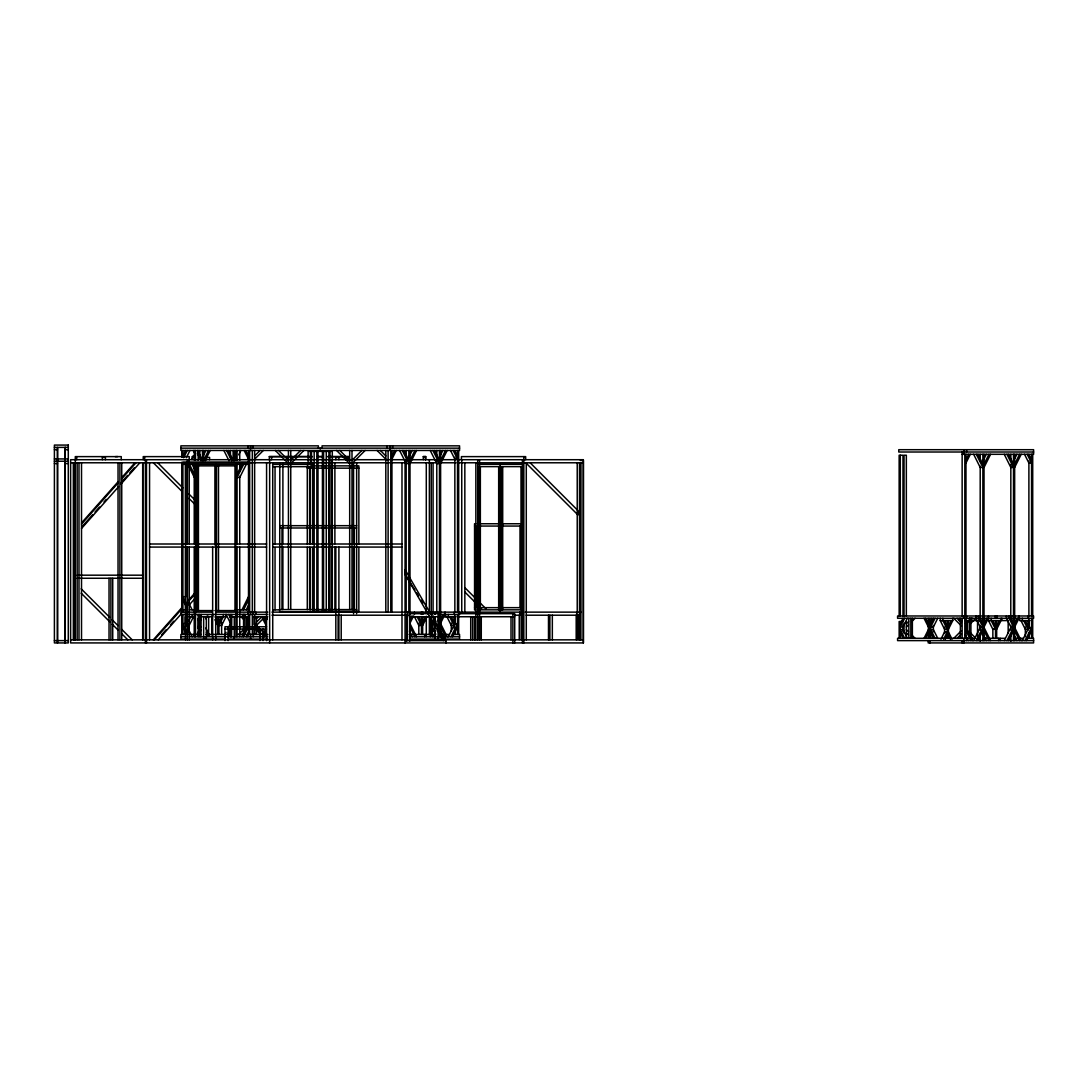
<?xml version="1.0" encoding="UTF-8"?>
<svg xmlns="http://www.w3.org/2000/svg" width="1088" height="1088" viewBox="0 0 1088 1088"><rect width="100%" height="100%" fill="white"/><g stroke="black" fill="none" stroke-linecap="round" stroke-linejoin="round"><path stroke-width="1.5" d="M443.401 640.614L405.062 574.219L405.13 569.718L446.066 640.614L445.998 642.926M182.92 455.913L185.64 450.459M183.654 457.722L187.272 450.459M186.32 457.722L189.951 450.459M203.089 456.103L205.918 450.459M203.646 460.319L208.583 450.459M205.102 460.673L210.215 450.459M233.716 456.103L236.531 450.459M234.274 460.319L236.382 456.103M238.639 454.838L240.829 450.459M237.075 474.178L242.012 464.318M243.644 464.318L237.075 477.455L239.741 477.455L246.31 464.318M188.659 621.098L190.835 616.746M189.149 625.464L193.501 616.746M193.99 635.31L195.446 632.386M197.635 628.021L199.825 623.642M197.39 633.842L201.035 626.552M205.822 618.8L207.278 615.89M198.274 635.351L201.09 629.721M218.96 622.186L221.68 616.746M225.978 614.434L225.978 616.746L221.626 625.464L218.96 625.464L223.312 616.746L223.312 614.434M224.618 635.31L226.073 632.386M228.983 626.552L230.452 623.642M228.004 633.842L230.928 628.021M228.888 635.351L230.996 631.135M241.944 609.824L248.499 596.7M243.576 609.824L248.499 599.964M246.242 609.824L248.35 605.594M241.944 636.766L248.499 623.642M243.576 636.766L247.806 628.32M246.242 636.766L248.35 632.536M263.174 633.855L266.07 628.062M264.03 635.406L266.07 631.326M391.938 455.913L394.658 450.459M391.938 459.177L396.29 450.459M409.442 456.103L412.257 450.459M409.999 460.319L414.922 450.459M409.999 463.597L416.554 450.459M440.055 456.103L442.87 450.459M440.613 460.319L445.536 450.459M440.613 463.597L447.182 450.459M409.999 619.888L412.039 615.794M409.999 623.152L413.617 615.89M421.328 619.466L422.688 616.746L422.634 634.454M422.634 622.186L425.354 616.746M422.634 625.464L426.986 616.746M430.222 636.766L436.057 625.097M440.613 619.888L443.333 614.434M432.888 636.766L435.812 630.931M438.002 626.552L439.457 623.642M440.613 623.152L444.965 614.434M434.52 636.766L435.934 633.95M438.042 629.721L439.457 626.906M448.283 636.766L454.852 623.642L457.518 623.642L450.949 636.766M452.581 636.766L457.518 626.906M965.967 459.762L968.701 454.308M965.967 463.026L970.333 454.308M900.306 623.737L903.026 618.283M982.777 461.353L986.299 454.308M904.658 618.283L900.306 627.001L902.972 627.001L907.324 618.283M984.028 464.168L988.965 454.308M984.028 467.446L990.597 454.308M930.702 623.737L933.422 618.283M924.038 638.302L928.39 629.598M1014.805 458.538L1016.913 454.308M935.054 618.283L930.702 627.001L933.368 627.001L937.72 618.283M925.67 638.302L928.39 632.862M1014.655 464.168L1019.578 454.308M1014.655 467.446L1021.21 454.308M940.957 639.159L944.588 631.91L947.254 631.91L943.622 639.159M948.41 626.049L951.13 620.595M948.41 629.313L952.762 620.595L952.762 618.283M945.214 639.254L947.254 635.174M965.559 623.315L966.919 620.595M965.641 626.402L968.551 620.595M973.651 640.614L980.206 627.49L982.872 627.49L976.317 640.614M984.028 623.737L986.748 618.283M984.028 627.001L988.394 618.283M977.949 640.614L982.872 630.754M996.676 626.049L999.396 620.595M996.676 629.313L1001.028 620.595L1001.028 618.283M1004.265 640.614L1010.834 627.49L1013.499 627.49L1006.93 640.614M1014.655 623.737L1017.375 618.283M1014.655 627.001L1019.007 618.283M1008.562 640.614L1013.499 630.754M1022.326 640.614L1028.894 627.49L1031.56 627.49L1024.991 640.614M1026.623 640.614L1031.56 630.754M81.573 522.879L118.252 481.562M121.584 477.809L134.926 462.781M81.518 524.13L118.198 482.814M121.53 479.06L135.986 462.781M82.702 525.953L92.793 514.583M95.037 512.054L99.525 507.008M104.013 501.949L106.257 499.419M120.836 483.004L127.568 475.415M129.812 472.886L134.3 467.84M81.518 528.482L118.538 486.785M120.782 484.269L139.849 462.781M153.286 639.839L182.39 607.063M189.108 599.502L194.711 593.191L195.772 593.191L189.054 600.753M154.346 639.839L182.335 608.328M161.568 634.875L165.988 629.898M170.408 624.92L173.726 621.18M158.222 639.839L181.41 613.714M189.135 605.01L195.772 597.543M115.301 456.647L117.694 456.566M192.358 456.566C191.039 466.439 193.759 447.794 194.616 459.707M254.633 455.913L260.086 450.459M254.633 459.177L263.35 450.459M269.348 459.653L269.348 456.566L281.833 456.566M271.606 456.62L271.606 459.707M290.754 460.319L300.614 450.459M290.754 463.597L303.878 450.459M344.57 456.62L327.597 456.62L348.622 456.579L346.27 456.634L346.27 459.721M351.995 460.319L361.855 450.459M351.995 463.597L365.119 450.459M238.639 634.454L244.079 629.014M256.319 618.8L258.495 616.624M241.903 634.454L244.079 632.278M256.414 622.186L261.854 616.746M423.314 459.653L423.314 456.566L425.626 456.566L425.571 459.707L425.626 456.566M256.414 625.464L265.118 616.746M906.358 623.737L908.534 621.561M906.358 627.001L908.534 624.825M911.798 621.561L915.062 618.283M970.401 620.473L972.577 618.283M953.809 638.302L961.425 630.686M970.401 623.737L974.753 619.371M957.073 638.302L961.425 633.95M54.4 447.386L68.258 447.386M180.88 448.161L459.558 448.161M54.4 449.698L57.474 449.698M65.171 449.698L68.258 449.698M1033.6 452.01L898.77 452.01L898.77 449.698L1033.6 449.698L1033.6 454.308L962.146 454.308M285.233 456.579L312.378 456.566M192.304 456.62L194.616 456.62M269.294 456.62L312.338 456.62M423.259 456.62L425.571 456.62M54.4 458.932L68.258 458.932M406.069 459.707L70.625 459.707L70.625 642.926L583.386 642.926L583.386 460.469L580.312 460.469M410.87 459.707L436.438 459.707M441.034 459.707L456.049 459.707M457.871 459.707L583.358 459.707L583.358 642.926M54.4 461.244L68.258 461.244M248.499 462.019L182.92 462.019L182.92 612.136M70.625 462.781L406.069 462.781M409.183 462.781L436.438 462.781M439.375 462.781L456.049 462.781M457.871 462.781L583.358 462.781M54.4 463.556L57.474 463.556M65.171 463.556L68.258 463.556M182.92 464.318L248.499 464.318M272.734 464.358L312.759 464.358L312.759 544.163M477.714 464.318L522.43 464.318M195.663 465.868L236.096 465.868M312.283 465.868L358.863 465.868L358.863 543.973M272.734 466.67L312.759 466.67M477.714 466.63L522.43 466.63M307.292 468.166L358.863 468.166M475.769 523.75L474.558 523.75L474.558 609.974L475.769 609.974M479.128 523.75L521.424 523.75L521.424 609.974M279.67 525.681L356.66 525.681M474.558 526.062L475.959 526.062L475.959 607.662L474.558 607.662M479.128 526.062L521.424 526.062M279.67 527.993L356.66 527.993M149.559 544L266.574 544M272.734 544L401.989 544M149.559 547.074L266.574 547.074M272.734 547.074L401.989 547.074M77.166 575.185L142.922 575.185M77.166 578.258L142.922 578.258M185.586 596.7L182.92 596.7L186.565 603.99M479.128 607.662L521.424 607.662M279.67 609.593L356.66 609.593M182.92 609.824L186.184 609.824M189.448 609.824L195.391 609.824M237.075 609.824L248.499 609.824M272.734 609.851L279.398 609.851M477.714 609.824L522.43 609.824M195.663 610.586L212.704 610.586M214.948 610.586L236.096 610.586M312.283 611.361L358.863 611.361L358.863 547.346M356.66 611.905L279.67 611.905L279.806 462.781M212.378 612.136L180.88 612.136L180.88 614.434L185.912 614.434M215.71 612.136L235.919 612.136M237.075 612.136L267.838 612.136M271.959 612.136L476.789 612.136M477.714 612.136L522.43 612.136M525.246 612.136L580.924 612.136M409.278 613.673L438.056 613.673L438.056 639.839M459.041 613.673L514.719 613.673L514.719 642.926M189.054 614.434L194.806 614.434L194.806 616.746L189.054 616.746M195.5 614.434L267.757 614.434M271.959 615.21L409.686 615.21M514.665 615.21L522.961 615.21M526.17 615.21L579.945 615.21M1013.499 615.985L897.586 615.985L897.586 618.283L1033.6 618.283L1033.6 615.985L1014.546 615.985M199.634 616.746L212.527 616.746L212.527 614.434M225.978 616.746L215.084 616.746L217.804 622.186M249.247 616.746L244.623 616.746L244.623 614.434M253.871 616.746L267.73 616.746M409.278 616.746L438.056 616.746M443.904 616.746L456.008 616.746M459.041 616.746L514.719 616.746M933.368 620.595L928.2 620.595L928.2 618.283M940.236 618.283L940.236 620.595L952.762 620.595M962.146 620.595L959.167 620.595L959.167 618.283M965.233 620.595L969.857 620.595L969.857 618.283M988.462 615.985L988.502 620.595L1001.028 620.595M1008.44 620.595L1001.953 620.595L1001.953 618.283M1010.834 620.595L1014.846 620.595L1014.846 618.283M1030.05 620.595L1019.674 620.595L1019.674 618.283M902.972 621.52L899.15 621.52L899.15 638.302M185.586 623.642L182.92 623.642L186.565 630.931M266.574 626.756L224.998 626.756L224.998 640.614M224.998 629.068L266.574 629.068M189.271 634.454L201.035 634.454M206.067 634.454L231.268 634.454M237.973 634.454L267.866 634.454M409.183 634.454L432.684 634.454M446.121 634.454L449.48 634.454M452.839 634.454L459.558 634.454L459.558 639.078L410.176 639.078M180.88 636.766L185.98 636.766M189.38 636.766L267.757 636.766M409.496 636.766L459.558 636.766M968.429 638.302L897.586 638.302L897.586 640.614L1033.6 640.614M971.462 638.302L975.841 638.302L970.401 632.862M983.538 638.302L1005.054 638.302M1015.131 638.302L1023.522 638.302M1026.882 638.302L1033.6 638.302L1033.6 642.926L928.2 642.926L928.2 640.614M185.98 639.078L180.88 639.078L180.88 634.454L186.483 634.454L186.483 631.23M189.38 639.078L225.175 639.078M228.453 639.078L267.621 639.078M70.625 639.839L405.062 639.839M409.183 639.839L583.358 639.839M54.4 640.614L68.258 640.614M405.062 640.614L446.066 640.614L433.582 620.405M957.073 618.283L961.425 622.649M953.809 618.283L961.425 625.913M970.401 636.126L972.577 638.302M906.358 629.598L908.534 631.774M911.798 635.038L915.062 638.302M906.358 632.862L908.534 635.038M530.155 462.781L578 510.626L578 514.991L525.79 462.781M380.365 450.459L385.805 455.913M377.087 450.459L385.805 459.177M339.823 450.459L349.683 460.319M336.559 450.459L349.683 463.597M464.834 587.642L474.327 597.135M479.074 601.882L486.186 608.994M464.834 591.994L474.409 601.569M479.182 606.356L481.576 608.736M278.582 450.459L288.442 460.319M275.318 450.459L288.442 463.597M157.706 462.781L182.825 487.9M188.809 493.884L194.793 499.868M153.354 462.781L181.818 491.259M188.945 498.372L194.874 504.302M254.633 623.642L266.574 635.569M255.734 627.994L264.493 636.766M241.903 614.434L244.079 616.624M256.319 630.102L260.671 634.454M240.815 616.624L244.079 619.888M81.178 588.826L109.657 617.304M112.037 619.67L117.966 625.614M121.53 629.163L132.206 639.839M81.192 593.191L109.902 621.901M112.295 624.294L118.279 630.278M121.87 633.869L127.84 639.839M405.062 574.219L414.868 590.104M416.65 592.987L418.431 595.87M421.11 600.209L422.892 603.092M1028.84 454.308L1031.56 459.762M1027.208 454.308L1031.56 463.026L1028.894 463.026L1024.529 454.308M1008.562 454.308L1013.499 464.168M1006.93 454.308L1013.499 467.446L1010.834 467.446L1004.265 454.308M977.949 454.308L982.872 464.168M976.317 454.308L982.872 467.446L980.206 467.446L973.651 454.308M1025.277 620.595L1027.997 626.049M1023.645 620.595L1027.997 629.313L1025.331 629.313L1020.979 620.595M1013.499 623.737L1010.779 618.283L1010.834 464.454M1014.655 627.49L1021.21 640.614M1014.655 630.754L1019.578 640.614M1014.805 636.385L1016.913 640.614M992.8 620.595L995.52 626.049M988.502 620.595L992.854 629.313L995.52 629.313L991.168 620.595L991.168 618.283M982.872 623.737L980.152 618.283L980.206 466.154M984.028 627.49L990.597 640.614M984.028 630.754L988.965 640.614M982.777 633.57L986.299 640.614M965.967 627.49L972.536 640.614M965.967 630.754L970.904 640.614M965.423 634.984L968.238 640.614M944.534 620.595L947.254 626.049M948.41 631.91L952.041 639.159M948.41 635.174L950.45 639.254M940.236 620.595L944.588 629.313L947.254 629.313L942.902 620.595L942.902 618.283M937.72 638.302L933.368 629.598L930.702 629.598L935.054 638.302M925.67 618.283L928.39 623.737M924.038 618.283L928.39 627.001M930.702 632.862L933.422 638.302M907.324 638.302L902.972 629.598L900.306 629.598L904.658 638.302M900.306 632.862L903.026 638.302M454.798 450.459L457.518 455.913M453.166 450.459L457.518 459.177L454.852 459.177L450.5 450.459M434.52 450.459L439.457 460.319M432.888 450.459L439.457 463.597L436.791 463.597L430.222 450.459M403.906 450.459L408.843 460.319M402.274 450.459L408.843 463.597L406.178 463.597L399.609 450.459M451.234 616.746L453.954 622.186M449.602 616.746L453.954 625.464L451.289 625.464L446.937 616.746M438.097 617.168L439.457 619.888M440.613 623.642L447.182 636.766M438.002 620.242L439.457 623.152M440.613 626.906L445.536 636.766M433.16 615.89L436.07 621.697M440.055 631.135L442.177 635.351M418.758 616.746L421.478 622.186M417.126 616.746L421.478 625.464L418.812 625.464L414.46 616.746M409.999 623.642L416.554 636.766M409.999 626.906L414.922 636.766M409.442 631.135L412.257 636.766M245.779 450.459L248.499 455.913M244.147 450.459L248.499 459.177M228.181 450.459L233.118 460.319M226.549 450.459L231.649 460.673M223.883 450.459L228.983 460.673M197.567 450.459L202.49 460.319M197.39 453.383L201.035 460.673M193.27 450.459L195.446 454.838M192.086 464.318L195.609 471.362M267.376 619.466L266.016 616.746L266.07 634.454M189.421 464.318L194.358 474.178M188.523 465.786L194.358 477.455M264.03 618.106L266.07 622.186M262.439 618.202L266.07 625.464M247.561 616.746L248.921 619.466M245.929 616.746L248.826 622.554M228.752 614.434L230.942 618.8M226.086 614.434L230.452 623.152M214.907 619.657L217.804 625.464M205.836 628.021L209.481 635.31M198.138 614.434L201.049 620.242M206.462 632.536L207.876 635.351M197.649 618.8L199.825 623.152M188.51 602.534L192.154 609.824M182.92 599.964L186.442 607.009M188.51 629.476L192.154 636.766M182.92 626.906L186.442 633.95M1032.716 454.308L1032.716 615.985M1032.716 618.283L1032.716 638.302M1031.56 454.308L1031.56 615.985M1031.56 618.283L1031.56 638.302M1029.153 620.595L1029.153 628.646M1029.153 633.474L1029.153 638.302M1028.894 461.054L1028.894 615.985M1028.894 618.283L1028.894 628.293M1028.894 633.298L1028.894 638.302M1028.269 615.985L1028.269 618.283M1027.997 620.595L1027.997 630.251M1025.331 627.042L1025.331 636.698M1022.339 618.283L1022.339 620.595M1019.075 615.985L1019.075 618.283M1014.655 454.308L1014.655 618.283M1014.655 620.595L1014.655 640.614M1013.499 454.308L1013.499 618.283M1013.499 620.595L1013.499 640.614M1013.309 618.283L1013.309 620.595M1010.834 454.308L1010.834 461.081M1010.834 625.382L1010.834 630.17M1010.834 634.957L1010.834 641.335M1009.066 615.985L1009.066 618.283L1013.499 627.001L1010.834 627.001L1006.482 618.283L1006.4 615.985M1008.168 620.595L1008.168 633.352M1000.185 638.302L1000.185 640.614M998.634 638.302L998.634 640.614M996.866 615.985L996.866 618.283M996.676 620.595L996.676 638.302M995.52 620.595L995.52 638.302M995.33 615.985L995.33 618.283M992.854 628.646L992.854 638.302M984.232 618.283L984.232 620.595L971.326 620.595L971.326 618.283M984.028 454.308L984.028 618.283M984.028 620.595L984.028 640.614M982.872 454.308L982.872 618.283M982.872 620.595L982.872 640.614M982.682 618.283L982.682 620.595M980.206 454.308L980.206 461.081M980.206 625.382L980.206 630.17M980.206 633.352L980.206 641.335M978.452 615.985L978.452 618.283L982.872 627.001L980.206 627.001L975.854 618.283L975.786 615.985M977.541 620.595L977.541 636.548M970.931 618.283L970.931 638.302M969.394 618.283L969.394 636.643M967.382 621.629L967.382 631.638M967.137 623.737L967.137 628.646M966.593 449.698L966.593 452.01M966.593 615.985L966.593 618.283M966.593 638.302L966.593 640.614M965.967 454.308L965.967 615.985M965.967 618.283L965.967 638.302M964.825 454.308L964.825 615.985M964.825 618.283L964.825 638.302M963.927 449.698L963.927 454.308M963.927 615.985L963.927 618.283M963.927 638.302L963.927 642.926M962.146 452.01L962.146 615.985M962.146 618.283L962.146 638.302M962.146 640.614L962.146 642.926M960.378 618.283L960.378 638.302M948.41 620.595L948.41 638.302M947.254 620.595L947.254 638.302M944.588 627.042L944.588 633.474M933.368 625.423L933.368 631.87M931.75 618.283L931.75 620.595M930.702 620.595L930.702 638.302M929.968 618.283L929.968 620.595M929.968 640.614L929.968 642.926M929.546 620.595L929.546 638.302M928.39 620.595L928.39 638.302M912.37 618.283L912.37 638.302M910.833 618.283L910.833 638.302M908.834 618.283L908.834 638.302M906.345 615.985L906.345 455.233L904.033 455.233L904.033 615.985M906.358 621.52L906.358 638.302M904.046 623.206L904.046 633.27M902.972 615.985L902.972 455.233L899.15 455.233L899.15 615.985M902.972 624.879L902.972 631.598M900.306 455.233L900.306 615.985M900.306 621.52L900.306 638.302M580.91 462.781L580.91 639.839M580.312 462.781L580.312 613.537M579.945 612.136L579.945 639.662M579.496 462.781L579.496 639.839M578.109 615.21L578.109 639.662M577.225 462.781L577.225 612.87M576.708 612.136L576.708 639.676M576.232 615.21L576.232 639.662M552.337 615.21L552.337 639.839M549.889 615.21L549.889 639.839M548.488 615.21L548.488 639.839M526.279 462.781L526.279 639.839M525.667 459.707L525.667 456.62L461.434 456.62L461.434 459.707M523.831 456.62L523.831 642.926M522.43 459.707L522.43 642.926M521.125 612.136L521.125 639.662M521.016 466.63L521.016 609.824M520.01 526.062L520.01 607.662M519.724 612.136L519.724 615.21M519.248 615.21L519.248 639.662M512.883 613.673L512.883 642.926M511.006 616.746L511.006 639.839M502.697 466.63L502.697 609.824M501.473 466.63L501.473 609.824M500.072 464.318L500.072 612.136M498.671 466.63L498.671 609.824M481.277 616.855L481.277 639.839M480.352 466.63L480.352 609.824M479.55 459.707L479.55 639.839M479.441 616.855L479.441 639.839M479.128 466.63L479.128 609.824M477.714 459.707L477.714 639.839M475.85 462.781L475.85 639.839M474.436 616.746L474.436 639.839M472.6 616.746L472.6 639.839M470.723 616.746L470.723 639.839M464.834 462.781L464.834 612.87M461.747 459.707L461.747 612.87M459.558 612.136L459.558 614.434L439.266 614.434L439.266 616.746L440.803 616.746L440.803 614.434M458.674 450.459L458.674 612.87M458.674 614.434L458.674 634.454M457.518 450.459L457.518 612.136M457.518 614.434L457.518 634.454M455.11 616.746L455.11 624.798M455.11 631.23L455.11 634.454M454.852 457.205L454.852 612.136M454.852 614.434L454.852 624.444M454.852 631.122L454.852 634.454M454.226 612.136L454.226 614.434M453.954 616.746L453.954 628.021M451.289 623.193L451.289 631.23M448.31 614.434L448.31 616.746M445.645 614.434L445.645 616.746M445.033 612.136L445.033 614.434M440.613 450.459L440.613 614.434M440.613 616.746L440.613 636.766M439.457 450.459L439.457 614.434M439.457 616.746L439.457 630.088M439.457 633.434L439.457 636.766M436.791 450.459L436.791 455.532M436.791 460.319L436.791 612.748M435.037 612.136L435.037 614.434M434.969 616.746L434.969 639.839M434.126 616.746L434.126 631.108M433.078 462.781L433.078 612.87M432.358 612.136L432.358 614.434M432.317 620.051L432.317 634.902M431.242 462.781L431.242 612.87M431.242 617.916L431.242 634.78M430.44 616.746L430.44 634.902M429.366 459.707L429.366 612.87M429.366 616.23L429.366 634.78M426.292 462.781L426.292 612.87M426.292 616.23L426.292 634.78M426.142 634.454L426.142 636.766M424.606 634.454L424.606 636.766M422.824 612.136L422.824 614.434M421.478 616.746L421.478 634.454M421.287 612.136L421.287 614.434M418.812 623.193L418.812 634.454M414.419 612.136L414.419 614.434M409.999 450.459L409.999 614.434M409.999 616.746L409.999 636.766M409.686 612.136L409.686 641.294M408.843 450.459L408.843 612.748M407.374 612.136L407.374 639.676M406.613 615.21L406.613 641.294M406.178 450.459L406.178 457.232M406.178 460.319L406.178 612.748M405.062 459.707L405.062 642.926M401.989 462.781L401.989 639.839M392.55 445.849L392.55 448.161M391.938 450.459L391.938 612.136M390.782 450.459L390.782 612.136M389.885 445.849L389.885 450.459M388.117 450.459L388.117 612.136M387.219 445.849L387.219 448.161M385.805 450.459L385.805 612.136M356.646 462.781L356.646 613.673M354.348 527.993L354.348 609.593M353.559 462.781L353.559 544.163M353.559 547.55L353.559 613.673M351.995 450.459L351.995 609.375M349.683 450.459L349.683 609.375M348.622 456.579L348.568 459.721M341.21 615.21L341.21 639.839M338.898 459.707L338.898 457.395L335.825 457.395L335.825 459.707M338.898 547.074L338.898 639.839M338.123 615.21L338.123 639.839M335.825 547.074L335.825 639.839M334.886 462.781L334.886 543.728M334.886 547.101L334.886 609.498M332.302 610.436L332.302 451.384L308.122 451.384L308.135 464.93M331.813 459.707L331.813 543.728M331.813 547.101L331.813 609.498M329.99 451.384L329.99 610.436M328.93 451.384L328.93 610.436M328.726 462.781L328.726 543.728M328.726 547.101L328.726 609.498M326.264 451.384L326.264 610.436M323.598 451.384L323.598 610.436M322.442 451.384L322.442 610.436M322.062 448.161L322.062 445.849L459.558 445.849L459.558 450.459L180.88 450.459L180.88 445.849L318.39 445.849L318.39 448.161M320.212 448.161L320.212 449.086M317.995 451.384L317.995 610.436M316.839 451.384L316.839 610.436M314.174 451.384L314.174 610.436M312.759 547.522L312.759 609.851M311.508 451.384L311.508 464.93M310.461 466.67L310.461 544.163M310.461 547.522L310.461 609.851M310.447 451.384L310.447 464.93M309.604 468.166L309.604 543.973M309.604 547.346L309.604 609.674M307.292 465.868L307.292 543.973M307.292 547.346L307.292 609.674M290.754 450.459L290.754 609.375M288.442 450.459L288.442 609.375M282.894 462.781L282.894 543.728M282.894 547.101L282.894 609.498M281.982 527.993L281.982 609.593M275.046 466.67L275.046 544.163M275.046 547.522L275.046 609.851M272.734 462.781L272.734 639.839M269.647 459.707L269.647 642.926M266.574 462.781L266.574 640.614M263.024 629.068L263.024 632.373M263.024 637.31L263.024 640.614M259.95 629.068L259.95 640.614M256.414 616.746L256.414 634.454M255.884 612.136L255.884 614.434M254.633 450.459L254.633 612.136M254.633 614.434L254.633 634.454M254.102 616.746L254.102 624.798M254.102 628.021L254.102 634.454M253.218 445.849L253.218 448.161M253.218 612.136L253.218 614.434M253.218 634.454L253.218 636.766M252.321 450.459L252.321 612.136M252.321 614.434L252.321 634.454M250.553 445.849L250.553 450.459M250.553 612.136L250.553 614.434M250.553 634.454L250.553 639.078M249.655 450.459L249.655 612.136M249.655 614.434L249.655 634.454M248.499 450.459L248.499 612.136M248.499 614.434L248.499 634.454M247.887 445.849L247.887 448.161M247.887 612.136L247.887 614.434M247.887 634.454L247.887 636.766M247.343 619.888L247.343 626.402M247.085 617.78L247.085 627.79M245.086 614.434L245.086 632.794M243.549 614.434L243.549 634.454M243.154 614.434L243.154 616.746L230.248 616.746L230.248 614.434M239.741 450.459L239.741 460.36M239.741 464.318L239.741 471.09M239.741 476.15L239.741 543.782M239.741 547.169L239.741 636.766M237.075 450.459L237.075 460.36M237.075 464.318L237.075 543.782M237.075 547.169L237.075 636.766M235.919 450.459L235.919 460.36M235.919 464.318L235.919 543.782M235.919 547.169L235.919 636.766M235.77 464.318L235.77 612.136M234.994 465.868L234.994 610.586M234.274 450.459L234.274 460.605M234.274 616.746L234.274 639.078M233.118 450.459L233.118 460.605M231.798 614.434L231.594 636.766M230.452 450.459L230.452 457.232M230.452 616.746L230.452 636.766M228.086 626.756L228.086 640.614M221.626 622.186L221.626 634.454M218.96 616.746L218.96 634.454M218.484 465.868L218.484 610.586M217.804 616.746L217.804 634.454M216.485 465.868L216.485 610.586M215.71 464.318L215.723 639.839M214.948 465.868L214.948 544.952M212.65 547.074L212.65 639.839M211.711 616.23L211.711 634.78M209.603 459.707L209.603 457.395L206.53 457.395L206.53 459.707M208.638 616.23L208.638 634.78M206.312 616.746L206.312 639.078M203.646 450.459L203.646 460.605M203.646 616.746L203.646 639.078M202.49 450.459L202.49 460.605M201.171 614.434L200.981 636.766M199.825 450.459L199.825 457.232M199.634 614.434L199.825 636.766M198.438 465.868L198.438 610.586M198.424 619.602L198.424 628.034M198.179 450.459L198.179 460.36M198.179 614.788L198.179 636.766M197.866 464.318L197.866 610.436M197.662 464.318L197.662 610.586M196.438 465.868L196.438 610.586M195.663 464.318L195.663 612.136M195.5 450.459L195.5 460.36M195.5 464.318L195.5 543.782M195.5 547.169L195.5 636.766M194.616 464.467L194.616 469.526M194.616 476.272L194.616 543.728M194.616 547.101L194.616 594.32M194.616 599.379L194.616 609.498M194.616 616.23L194.616 634.78M194.358 450.459L194.358 460.36M194.358 464.318L194.358 543.782M194.358 547.169L194.358 636.766M192.127 614.434L192.127 616.746M189.23 543.728L189.23 456.62L143.235 456.62L143.235 459.707M189.23 547.101L189.23 639.839M189.149 623.193L189.149 632.849M187.394 459.707L187.394 543.728M187.394 547.101L187.394 639.839M186.483 626.402L186.483 616.746L185.327 616.746L185.327 623.193M186.211 612.136L186.211 614.434M185.586 463.937L185.586 596.972M185.586 603.704L185.586 610.45M185.586 614.434L185.586 624.444M185.586 631.122L185.586 634.454M185.531 462.781L185.531 543.728M185.531 547.101L185.531 639.839M185.327 629.626L185.327 634.454M182.92 450.459L182.92 457.205M182.92 614.434L182.92 634.454M181.764 450.459L181.764 457.205M181.764 462.25L181.764 612.136M181.764 614.434L181.764 634.454M149.559 462.781L149.559 639.839M146.486 459.707L146.486 642.926M145.398 459.707L145.398 642.926M144.65 456.62L144.65 459.707M142.773 462.781L142.773 639.839M142.678 462.781L142.678 639.839M121.747 462.781L121.747 639.839M121.271 459.707L121.271 456.62L75.29 456.62L75.29 639.839M119.911 462.781L119.911 639.839M118.034 462.781L118.034 639.839M112.73 578.258L112.73 639.839M110.908 578.258L110.908 639.839M109.031 578.258L109.031 639.839M105.414 459.707L105.414 457.395L102.34 457.395L102.34 459.707M81.518 462.781L81.518 639.839M78.989 462.781L78.989 639.839M77.166 462.781L77.166 639.839M76.69 456.62L76.69 459.707M74.433 462.781L74.433 639.839M73.345 462.781L73.345 639.839M65.212 447.386L65.212 642.926M65.171 447.386L65.171 642.926M68.286 445.074L54.4 445.074L54.4 642.926L68.286 642.926L68.286 445.074M322.565 456.566L317.465 456.579L322.524 456.62M57.514 642.926L57.514 447.386L57.474 642.926"/></g></svg>
